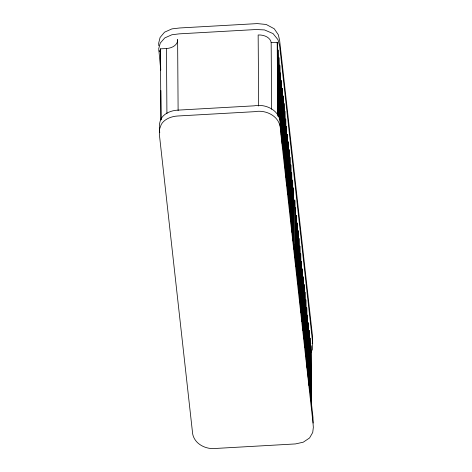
<?xml version="1.0" encoding="UTF-8"?>
<svg xmlns="http://www.w3.org/2000/svg" width="472" height="472" viewBox="0 0 472 472"><rect width="100%" height="100%" fill="white"/><g stroke="black" fill="none" stroke-linecap="round" stroke-linejoin="round"><path stroke-width="0.71" d="M313.131 423.042L312.989 417.307L280.403 124.225C280.557 110.755 266.22 103.462 254.154 105.834L177.59 110.147A19.128 13.169 -0.4 0 0 161.123 118.796C158.946 123.109 159.111 127.977 159.772 132.632M312.145 343.634L312.629 342.383L312.57 336.672L279.642 40.521L278.332 34.763L274.238 28.757L266.214 24.473L257.299 23.6L179.749 27.972L171.95 28.881L164.539 32.184L160.079 37.5L158.663 43.194L158.81 45.802M310.706 352.944L312.547 349.068L312.682 343.132L279.607 45.713L277.996 39.713L273.064 33.6L264.509 29.925L256.172 29.524L179.295 33.854L171.914 34.757L164.787 37.902L160.285 43.041L158.722 48.669L160.734 69.909M160.917 119.9L160.421 48.858L166.463 48.522A12.119 8.343 -0.4 0 0 177.619 39.524L178.115 110.566M258.65 106.029L258.154 34.987A12.113 8.337 -0.4 0 1 271.158 42.622L277.2 42.279L277.353 43.666L277.861 116.171M278.415 65.325L279.754 65.248L279.908 66.635L280.321 125.959M282.669 103.604L284.014 103.533L284.168 104.914L284.581 164.238M286.935 141.989L288.28 141.913L288.433 143.299L288.846 202.618M291.195 180.269L292.534 180.192L292.687 181.578L293.106 240.903M293.407 200.193L294.752 200.122L294.906 201.503L295.33 262.29M295.962 223.162L297.307 223.091L297.46 224.471L297.873 283.796M296.817 230.82L298.156 230.743L298.31 232.13L298.729 292.186M301.071 269.099L302.416 269.028L302.57 270.415L302.989 330.465M305.337 307.484L306.682 307.408L306.835 308.794L307.248 368.113M309.597 345.764L310.936 345.687L311.095 347.073L311.508 406.398M160.421 48.858L160.716 70.021M159.182 50.445L159.335 51.796M310.936 345.687L311.361 406.475M310.653 398.008L310.086 338.035L310.505 398.085M309.791 389.618L309.237 330.376L309.65 389.701M308.965 385.624L308.387 322.718L308.794 381.311M308.11 377.234L307.532 315.066L307.939 372.921M306.682 307.408L307.107 368.195M306.393 359.729L305.832 299.75L306.251 359.806M305.537 351.339L304.977 292.097L305.396 351.416M304.711 347.345L304.127 284.439L304.534 343.026M303.856 338.955L303.278 276.781L303.679 334.642M302.416 269.028L302.835 329.816M302.127 321.343L301.561 261.37L301.98 321.426M301.272 312.96L300.711 253.712L301.124 313.036M300.41 304.57L299.862 246.059L300.269 304.647M300.428 306.765L300.446 308.959M299.584 300.575L299.006 238.401L299.413 296.257M298.156 230.743L298.587 292.262M297.307 223.091L297.726 283.141M297.012 274.674L296.451 215.433L296.87 274.757M296.156 266.285L295.602 207.774L296.015 266.367M294.752 200.122L295.153 257.977M293.962 249.287L293.389 187.85L293.785 244.974M292.534 180.192L292.959 240.98M292.245 232.513L291.684 172.54L292.103 232.59M291.389 224.123L290.835 164.881L291.248 224.206M290.557 219.397L289.979 157.223L290.392 215.816M289.702 211.008L289.13 149.571L289.531 206.695M288.28 141.913L288.705 202.7M287.991 194.228L287.43 134.255L287.849 194.311M287.135 185.844L286.575 126.602L286.988 185.921M286.309 181.85L285.725 118.944L286.132 177.531M285.436 172.628L284.864 111.185L285.265 169.047M284.014 103.533L284.433 164.321M283.725 155.848L283.159 95.875L283.578 155.931M282.864 147.459L282.309 88.217L282.722 147.541M282.008 139.075L281.459 80.565L281.867 139.151M282.02 140.538L282.044 143.464M281.182 135.08L280.604 72.906L281.011 130.762M279.754 65.248L280.179 126.036M279.483 119.764L278.905 57.596L279.335 119.847M278.663 116.501L278.049 49.938L278.515 116.584M277.2 42.279L277.707 114.784M271.158 42.622L271.624 109.268M166.463 48.522L166.917 113.699M160.858 90.524L161.064 119.823M159.636 128.933L159.329 133.033L159.625 136.803L192.364 431.225C192.735 443.344 205.526 449.987 216.548 448.4L295.46 443.928L303.266 442.187L309.573 437.963L312.729 432.446L313.337 427.372L313.013 422.971L280.415 129.859C280.48 116.637 266.438 109.38 254.544 111.675L177.743 116A19.157 13.187 -0.4 0 0 161.218 124.543L159.636 128.933"/></g></svg>
